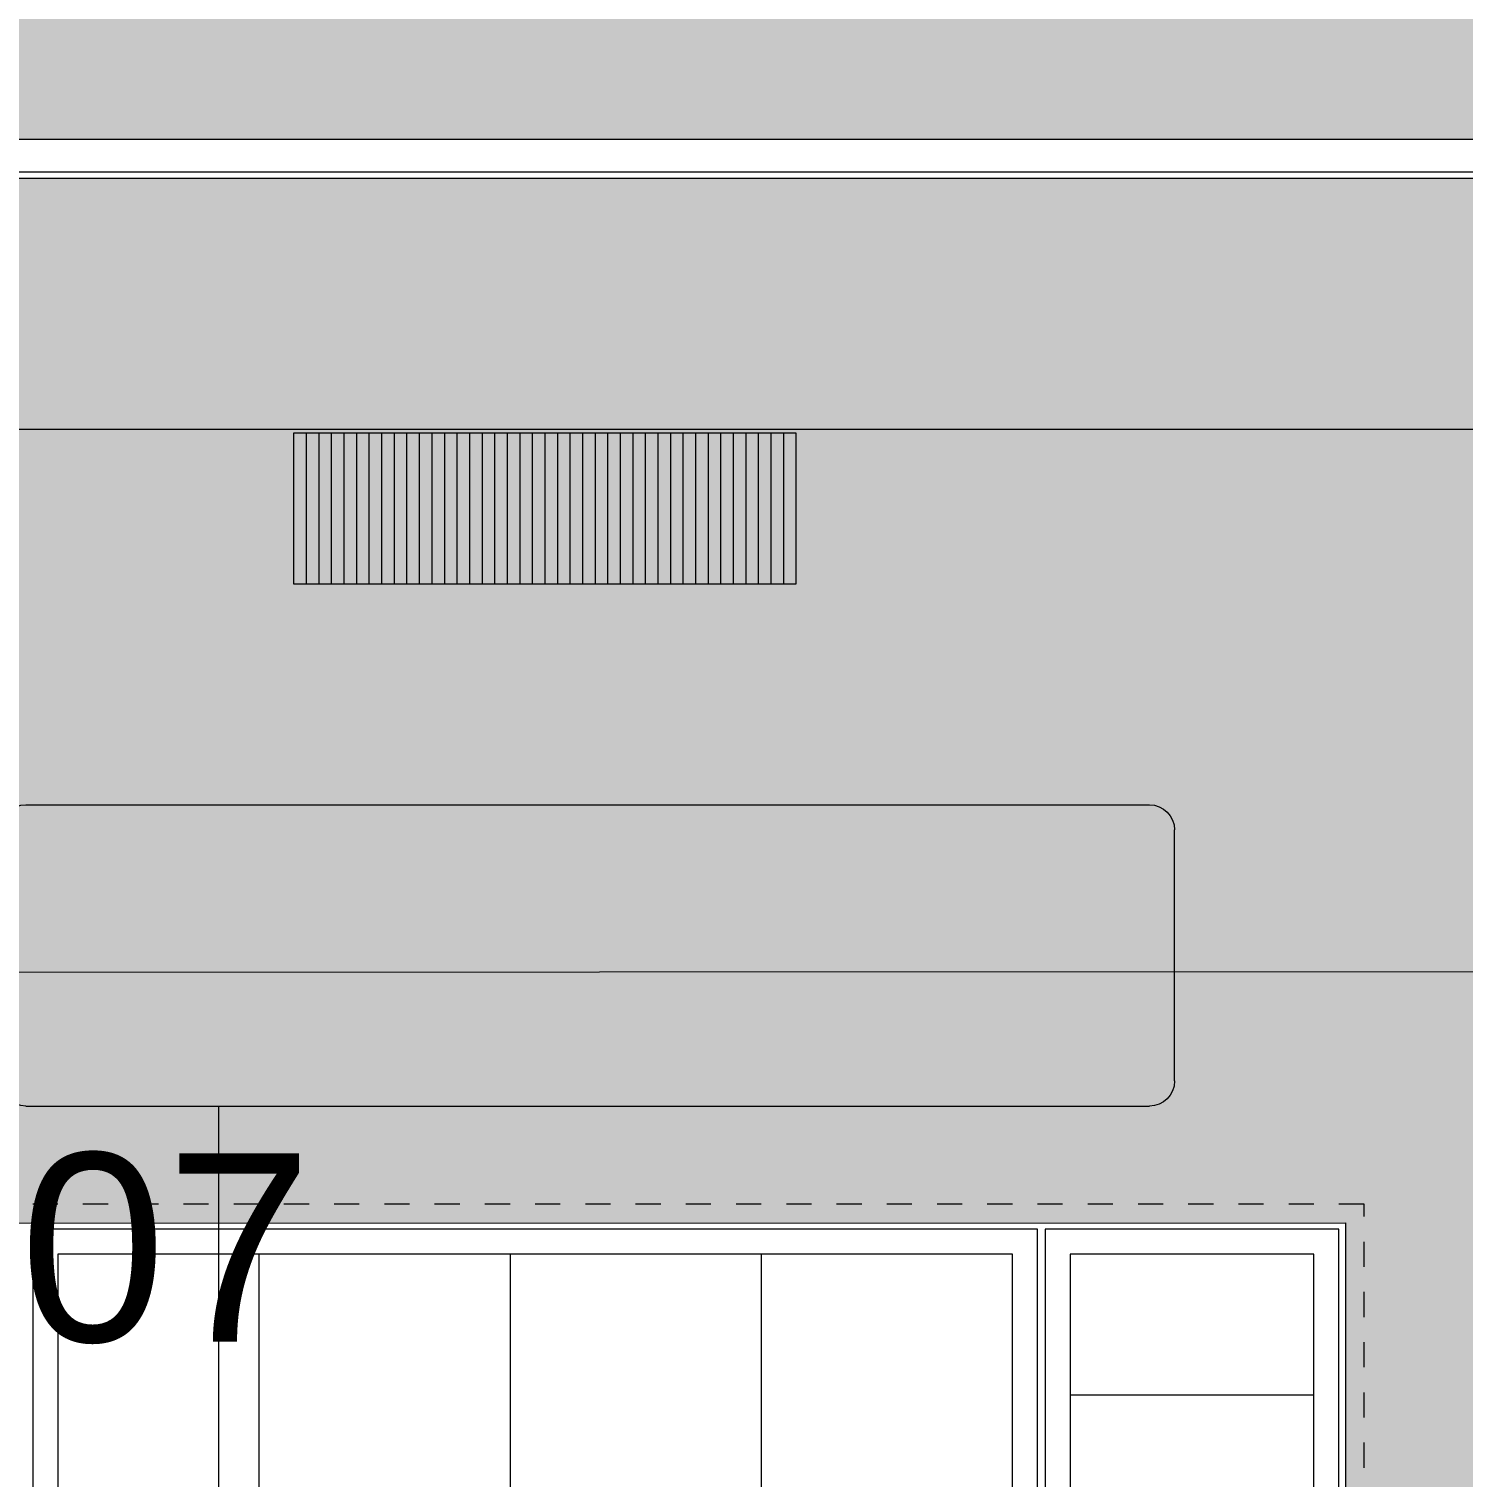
# Model space of a CAD drawing. Header units: metres. Extents: x 349703 to 349913, y 9282546 to 9282694.
# Drawn here: x 349792.12 to 349797.83, y 9282656.54 to 9282662.31 of the extents above; entities that cross this region are included whole.
import ezdxf

# ---------------------------------------------------------------- set-up
doc = ezdxf.new("R2010")
doc.units = ezdxf.units.M
doc.header["$LTSCALE"] = 0.25
doc.linetypes.add('B. SUM 2$0$HIDDEN', pattern=[0.375, 0.25, -0.125])
for name, color, linetype, lineweight in [('AREA-VERDE', 3, 'CONTINUOUS', 9), ('ARQ-FONDO', 253, 'CONTINUOUS', 9), ('COTAS', 94, 'CONTINUOUS', 18), ('EJE-TEXTO', 5, 'CONTINUOUS', 25), ('TRAZO', 2, 'Continuous', 13)]:
    doc.layers.add(name, color=color, linetype=linetype, lineweight=lineweight)
doc.styles.get("Standard").update_dxf_attribs({"font": 'arial.ttf'})

# ---------------------------------------------------------------- blocks, each defined once
blk = doc.blocks.new('VEREDA MODULO MADRE')
at = {"layer": 'ARQ-FONDO', "linetype": 'B. SUM 2$0$HIDDEN'}
blk.add_lwpolyline([(350103.0165, 9282495.9724), (350119.0665, 9282495.9724), (350119.0665, 9282487.8724), (350103.0165, 9282487.8724)], close=True, dxfattribs=at)
at = {"layer": 'ARQ-FONDO'}
for points in [[(350115.2065, 9282495.8724), (350118.9665, 9282495.8724), (350118.9665, 9282494.7024), (350115.2065, 9282494.7024), (350115.2065, 9282495.8724)], [(350117.7965, 9282494.6724), (350118.9665, 9282494.6724), (350118.9665, 9282490.6724), (350117.7965, 9282490.6724), (350117.7965, 9282494.6724)]]:
    blk.add_lwpolyline(points, dxfattribs=at)
at = {"layer": 'ARQ-FONDO', "flags": 128}
for points in [[(350115.3065, 9282495.7724), (350118.8665, 9282495.7724), (350118.8665, 9282494.8024), (350115.3065, 9282494.8024)], [(350117.8965, 9282494.5724), (350118.8665, 9282494.5724), (350118.8665, 9282490.7724), (350117.8965, 9282490.7724)]]:
    blk.add_lwpolyline(points, close=True, dxfattribs=at)
for points in [[(350118.3065, 9282494.8024), (350118.3065, 9282495.7724)], [(350118.8665, 9282493.5724), (350117.8965, 9282493.5724)], [(350118.8665, 9282492.5724), (350117.8965, 9282492.5724)], [(350118.8665, 9282491.5724), (350117.8965, 9282491.5724)]]:
    blk.add_lwpolyline(points, dxfattribs=at)
blk = doc.blocks.new('BANCA PATIOS')
at = {"layer": 'ARQ-FONDO', "flags": 128}
for points in [[(348211.5858, 9282636.8534), (348213.5858, 9282636.8534), (348213.5858, 9282637.4534), (348211.5858, 9282637.4534), (348211.5858, 9282636.8534)], [(348211.6358, 9282637.4534), (348211.6358, 9282636.8534)], [(348211.6858, 9282637.4534), (348211.6858, 9282636.8534)], [(348211.7358, 9282637.4534), (348211.7358, 9282636.8534)], [(348211.7858, 9282637.4534), (348211.7858, 9282636.8534)], [(348211.8358, 9282637.4534), (348211.8358, 9282636.8534)], [(348211.8858, 9282637.4534), (348211.8858, 9282636.8534)], [(348211.9358, 9282637.4534), (348211.9358, 9282636.8534)], [(348211.9858, 9282637.4534), (348211.9858, 9282636.8534)], [(348212.0358, 9282637.4534), (348212.0358, 9282636.8534)], [(348212.0858, 9282637.4534), (348212.0858, 9282636.8534)], [(348212.1358, 9282637.4534), (348212.1358, 9282636.8534)], [(348212.1858, 9282637.4534), (348212.1858, 9282636.8534)], [(348212.2358, 9282637.4534), (348212.2358, 9282636.8534)], [(348212.2858, 9282637.4534), (348212.2858, 9282636.8534)], [(348212.3358, 9282637.4534), (348212.3358, 9282636.8534)], [(348212.3858, 9282637.4534), (348212.3858, 9282636.8534)], [(348212.4358, 9282637.4534), (348212.4358, 9282636.8534)], [(348212.4858, 9282637.4534), (348212.4858, 9282636.8534)], [(348212.5358, 9282637.4534), (348212.5358, 9282636.8534)], [(348212.5858, 9282637.4534), (348212.5858, 9282636.8534)], [(348212.6358, 9282637.4534), (348212.6358, 9282636.8534)], [(348212.6858, 9282637.4534), (348212.6858, 9282636.8534)], [(348212.7358, 9282637.4534), (348212.7358, 9282636.8534)], [(348212.7858, 9282637.4534), (348212.7858, 9282636.8534)], [(348212.8358, 9282637.4534), (348212.8358, 9282636.8534)], [(348212.8858, 9282637.4534), (348212.8858, 9282636.8534)], [(348212.9358, 9282637.4534), (348212.9358, 9282636.8534)], [(348212.9858, 9282637.4534), (348212.9858, 9282636.8534)], [(348213.0358, 9282637.4534), (348213.0358, 9282636.8534)], [(348213.0858, 9282637.4534), (348213.0858, 9282636.8534)], [(348213.1358, 9282637.4534), (348213.1358, 9282636.8534)], [(348213.1858, 9282637.4534), (348213.1858, 9282636.8534)], [(348213.2358, 9282637.4534), (348213.2358, 9282636.8534)], [(348213.2858, 9282637.4534), (348213.2858, 9282636.8534)], [(348213.3358, 9282637.4534), (348213.3358, 9282636.8534)], [(348213.3858, 9282637.4534), (348213.3858, 9282636.8534)], [(348213.4358, 9282637.4534), (348213.4358, 9282636.8534)], [(348213.4858, 9282637.4534), (348213.4858, 9282636.8534)], [(348213.5358, 9282637.4534), (348213.5358, 9282636.8534)]]:
    blk.add_lwpolyline(points, dxfattribs=at)
blk = doc.blocks.new('*U947')
at = {"layer": 'cotas', "true_color": 0x000000}
h = blk.add_hatch(color=18, dxfattribs=at)
h.dxf.hatch_style = 1
edge = h.paths.add_edge_path()
edge.add_arc((2841.4206, 1652.8066), 0.1, 0, 360)
at = {"layer": 'TRAZO', "color": 18, "true_color": 0x000000}
for p, q in [((2841.4206, 1652.7066), (2841.4206, 1649.9329)), ((2840.653, 1649.9329), (2845.1257, 1649.9329)), ((2840.553, 1648.8329), (2840.553, 1649.8329)), ((2845.2257, 1649.8329), (2845.2257, 1648.8329)), ((2840.653, 1648.7329), (2845.1257, 1648.7329))]:
    blk.add_line(p, q, dxfattribs=at)
blk.add_circle((2841.4206, 1652.8066), 0.1, dxfattribs=at)
for centre, start, end in [((2840.653, 1649.8329), 90, 180), ((2845.1257, 1649.8329), 0, 90), ((2840.653, 1648.8329), 180, 270), ((2845.1257, 1648.8329), 270, 0)]:
    blk.add_arc(centre, 0.1, start, end, dxfattribs=at)

msp = doc.modelspace()

# ---------------------------------------------------------------- hatches: boundary and pattern name
at = {"layer": 'AREA-VERDE', "lineweight": 0, "true_color": 0xc4e4b2, "transparency": 33554597}
h = msp.add_hatch(color=3, dxfattribs=at)
h.dxf.hatch_style = 1
h.paths.add_polyline_path([(349809.2248, 9282675.3563), (349789.5499, 9282675.3563), (349789.5499, 9282661.8668), (349809.2248, 9282661.8668)])
at = {"layer": 'AREA-VERDE', "lineweight": 0, "true_color": 0xc4e4b2, "transparency": 33554687}
h = msp.add_hatch(color=3, dxfattribs=at)
h.dxf.hatch_style = 1
h.paths.add_polyline_path([(349809.3294, 9282661.7114), (349789.42, 9282661.7114), (349789.42, 9282657.5508), (349797.36, 9282657.5528), (349797.36, 9282656.356), (349809.3294, 9282656.356)])
h.paths.add_polyline_path([(349808.3294, 9282660.7114), (349808.3294, 9282657.356), (349798.36, 9282657.356), (349798.36, 9282658.553), (349790.42, 9282658.551), (349790.42, 9282660.7114)], flags=16)
at = {"layer": 'AREA-VERDE', "lineweight": 0, "true_color": 0xc4e4b2, "transparency": 33554610}
h = msp.add_hatch(color=3, dxfattribs=at)
h.dxf.hatch_style = 1
h.paths.add_polyline_path([(349808.3294, 9282660.7114), (349790.42, 9282660.7114), (349790.42, 9282658.551), (349798.36, 9282658.553), (349798.36, 9282657.356), (349808.3294, 9282657.356)])

# ---------------------------------------------------------------- linework, layer by layer
at = {"layer": 'ARQ-FONDO'}
for points in [[(349789.4199, 9282675.4863), (349809.3548, 9282675.4863), (349809.3548, 9282661.7368), (349789.4199, 9282661.7368)], [(349789.5499, 9282675.3563), (349809.2248, 9282675.3563), (349809.2248, 9282661.8668), (349789.5499, 9282661.8668)]]:
    msp.add_lwpolyline(points, close=True, dxfattribs=at)
at = {"layer": 'ARQ-FONDO', "flags": 128}
for points in [[(349789.42, 9282661.7114), (349789.42, 9282657.5508), (349797.36, 9282657.5528), (349797.36, 9282656.356), (349809.3294, 9282656.356), (349809.3294, 9282661.7114)], [(349790.42, 9282660.7114), (349790.42, 9282658.551), (349798.36, 9282658.553), (349798.36, 9282657.356), (349808.3294, 9282657.356), (349808.3294, 9282660.7114)]]:
    msp.add_lwpolyline(points, close=True, dxfattribs=at)

# ---------------------------------------------------------------- block references
at = {"layer": 'ARQ-FONDO'}
msp.add_blockref('BANCA PATIOS', (1581.5873, 23.2432), dxfattribs=at)
at = {"layer": 'ARQ-FONDO', "xscale": -1}
for name, p, rotation in [('*U947', (346951.4542, 9284307.9504), 180), ('VEREDA MODULO MADRE', (-8932698.5378, 8932538.5608), 270)]:
    msp.add_blockref(name, p, dxfattribs=dict(at, rotation=rotation))

# ---------------------------------------------------------------- texts
at = {"layer": 'EJE-TEXTO'}
msp.add_text('EJE 07', height=0.75, dxfattribs=at).set_placement((349789.87, 9282657.08))

doc.saveas('drawing.dxf')
